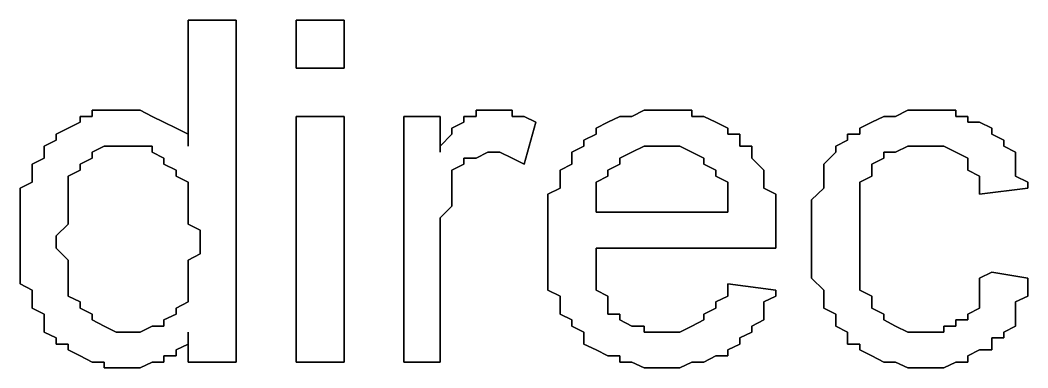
# Model space of a CAD drawing. Header units: metres. Extents: x 2.9 to 42.8, y 1.7 to 28.7.
# Drawn here: x 37.0734 to 37.3698, y 18.3339 to 18.4362 of the extents above; entities that cross this region are included whole.
import ezdxf

# ---------------------------------------------------------------- set-up
doc = ezdxf.new("R2010")
doc.units = ezdxf.units.M
doc.layers.add('GRIS', color=8, linetype='Continuous')

msp = doc.modelspace()

# ---------------------------------------------------------------- linework, layer by layer
at = {"layer": 'GRIS', "lineweight": -3}
for points in [[(37.1369, 18.4362), (37.1228, 18.4362), (37.1369, 18.4362)], [(37.1228, 18.4362), (37.1228, 18.3991), (37.1228, 18.4362)], [(37.1369, 18.3356), (37.1369, 18.4362), (37.1369, 18.3356)], [(37.1687, 18.4362), (37.1546, 18.4362), (37.1687, 18.4362)], [(37.1546, 18.4362), (37.1546, 18.4221), (37.1546, 18.4362)], [(37.1687, 18.4221), (37.1687, 18.4362), (37.1687, 18.4221)], [(37.1546, 18.4221), (37.1687, 18.4221), (37.1546, 18.4221)], [(37.0981, 18.4097), (37.0946, 18.4097), (37.0981, 18.4097)], [(37.0946, 18.4097), (37.0946, 18.4079), (37.0946, 18.4097)], [(37.1016, 18.4097), (37.0981, 18.4097), (37.1016, 18.4097)], [(37.1052, 18.4097), (37.1016, 18.4097), (37.1052, 18.4097)], [(37.1087, 18.4097), (37.1052, 18.4097), (37.1087, 18.4097)], [(37.1122, 18.4079), (37.1087, 18.4097), (37.1122, 18.4079)], [(37.211, 18.4097), (37.2075, 18.4097), (37.211, 18.4097)], [(37.2075, 18.4097), (37.2075, 18.4079), (37.2075, 18.4097)], [(37.2145, 18.4097), (37.211, 18.4097), (37.2145, 18.4097)], [(37.2181, 18.4097), (37.2145, 18.4097), (37.2181, 18.4097)], [(37.2181, 18.4079), (37.2181, 18.4097), (37.2181, 18.4079)], [(37.2569, 18.4097), (37.2533, 18.4079), (37.2569, 18.4097)], [(37.2604, 18.4097), (37.2569, 18.4097), (37.2604, 18.4097)], [(37.2639, 18.4097), (37.2604, 18.4097), (37.2639, 18.4097)], [(37.2674, 18.4097), (37.2639, 18.4097), (37.2674, 18.4097)], [(37.271, 18.4097), (37.2674, 18.4097), (37.271, 18.4097)], [(37.271, 18.4079), (37.271, 18.4097), (37.271, 18.4079)], [(37.3345, 18.4097), (37.3309, 18.4079), (37.3345, 18.4097)], [(37.338, 18.4097), (37.3345, 18.4097), (37.338, 18.4097)], [(37.3415, 18.4097), (37.338, 18.4097), (37.3415, 18.4097)], [(37.3451, 18.4097), (37.3415, 18.4097), (37.3451, 18.4097)], [(37.3486, 18.4097), (37.3451, 18.4097), (37.3486, 18.4097)], [(37.3486, 18.4079), (37.3486, 18.4097), (37.3486, 18.4079)], [(37.0946, 18.4079), (37.0911, 18.4079), (37.0946, 18.4079)], [(37.0911, 18.4079), (37.0911, 18.4062), (37.0911, 18.4079)], [(37.1157, 18.4062), (37.1122, 18.4079), (37.1157, 18.4062)], [(37.1687, 18.4079), (37.1546, 18.4079), (37.1687, 18.4079)], [(37.1546, 18.4079), (37.1546, 18.3356), (37.1546, 18.4079)], [(37.1687, 18.3356), (37.1687, 18.4079), (37.1687, 18.3356)], [(37.1969, 18.4079), (37.1863, 18.4079), (37.1969, 18.4079)], [(37.1863, 18.4079), (37.1863, 18.3356), (37.1863, 18.4079)], [(37.1969, 18.3974), (37.1969, 18.4079), (37.1969, 18.3974)], [(37.2075, 18.4079), (37.2039, 18.4079), (37.2075, 18.4079)], [(37.2039, 18.4079), (37.2039, 18.4062), (37.2039, 18.4079)], [(37.2216, 18.4079), (37.2181, 18.4079), (37.2216, 18.4079)], [(37.2251, 18.4062), (37.2216, 18.4079), (37.2251, 18.4062)], [(37.2498, 18.4079), (37.2463, 18.4062), (37.2498, 18.4079)], [(37.2533, 18.4079), (37.2498, 18.4079), (37.2533, 18.4079)], [(37.2745, 18.4079), (37.271, 18.4079), (37.2745, 18.4079)], [(37.278, 18.4062), (37.2745, 18.4079), (37.278, 18.4062)], [(37.3274, 18.4079), (37.3239, 18.4062), (37.3274, 18.4079)], [(37.3309, 18.4079), (37.3274, 18.4079), (37.3309, 18.4079)], [(37.3521, 18.4079), (37.3486, 18.4079), (37.3521, 18.4079)], [(37.3521, 18.4062), (37.3521, 18.4079), (37.3521, 18.4062)], [(37.0875, 18.4044), (37.084, 18.4027), (37.0875, 18.4044)], [(37.0911, 18.4062), (37.0875, 18.4044), (37.0911, 18.4062)], [(37.1193, 18.4044), (37.1157, 18.4062), (37.1193, 18.4044)], [(37.1228, 18.4027), (37.1193, 18.4044), (37.1228, 18.4027)], [(37.2039, 18.4062), (37.2004, 18.4044), (37.2039, 18.4062)], [(37.2004, 18.4044), (37.2004, 18.4027), (37.2004, 18.4044)], [(37.2216, 18.3938), (37.2251, 18.4062), (37.2216, 18.3938)], [(37.2463, 18.4062), (37.2428, 18.4044), (37.2463, 18.4062)], [(37.2428, 18.4044), (37.2428, 18.4027), (37.2428, 18.4044)], [(37.2816, 18.4044), (37.278, 18.4062), (37.2816, 18.4044)], [(37.2816, 18.4027), (37.2816, 18.4044), (37.2816, 18.4027)], [(37.3239, 18.4062), (37.3204, 18.4044), (37.3239, 18.4062)], [(37.3204, 18.4044), (37.3204, 18.4027), (37.3204, 18.4044)], [(37.3556, 18.4062), (37.3521, 18.4062), (37.3556, 18.4062)], [(37.3592, 18.4044), (37.3556, 18.4062), (37.3592, 18.4044)], [(37.3592, 18.4027), (37.3592, 18.4044), (37.3592, 18.4027)], [(37.084, 18.4009), (37.0805, 18.3991), (37.084, 18.4009)], [(37.084, 18.4027), (37.084, 18.4009), (37.084, 18.4027)], [(37.1228, 18.4009), (37.1228, 18.4027), (37.1228, 18.4009)], [(37.1228, 18.3991), (37.1228, 18.4009), (37.1228, 18.3991)], [(37.2004, 18.4027), (37.1969, 18.3991), (37.2004, 18.4027)], [(37.2428, 18.4027), (37.2392, 18.4009), (37.2428, 18.4027)], [(37.2392, 18.4009), (37.2392, 18.3991), (37.2392, 18.4009)], [(37.2851, 18.4027), (37.2816, 18.4027), (37.2851, 18.4027)], [(37.2851, 18.4009), (37.2851, 18.4027), (37.2851, 18.4009)], [(37.2851, 18.3991), (37.2851, 18.4009), (37.2851, 18.3991)], [(37.3168, 18.4009), (37.3133, 18.3991), (37.3168, 18.4009)], [(37.3204, 18.4027), (37.3168, 18.4027), (37.3204, 18.4027)], [(37.3168, 18.4027), (37.3168, 18.4009), (37.3168, 18.4027)], [(37.3627, 18.4009), (37.3592, 18.4027), (37.3627, 18.4009)], [(37.3627, 18.3991), (37.3627, 18.4009), (37.3627, 18.3991)], [(37.0805, 18.3991), (37.0805, 18.3974), (37.0805, 18.3991)], [(37.0946, 18.3974), (37.0981, 18.3991), (37.0946, 18.3974)], [(37.0981, 18.3991), (37.1016, 18.3991), (37.0981, 18.3991)], [(37.1016, 18.3991), (37.1052, 18.3991), (37.1016, 18.3991)], [(37.1052, 18.3991), (37.1087, 18.3991), (37.1052, 18.3991)], [(37.1087, 18.3991), (37.1122, 18.3991), (37.1087, 18.3991)], [(37.1122, 18.3991), (37.1122, 18.3974), (37.1122, 18.3991)], [(37.1969, 18.3991), (37.1969, 18.3974), (37.1969, 18.3991)], [(37.2392, 18.3991), (37.2357, 18.3974), (37.2392, 18.3991)], [(37.2533, 18.3974), (37.2569, 18.3991), (37.2533, 18.3974)], [(37.2569, 18.3991), (37.2604, 18.3991), (37.2569, 18.3991)], [(37.2604, 18.3991), (37.2639, 18.3991), (37.2604, 18.3991)], [(37.2639, 18.3991), (37.2674, 18.3991), (37.2639, 18.3991)], [(37.2674, 18.3991), (37.271, 18.3974), (37.2674, 18.3991)], [(37.2886, 18.3991), (37.2851, 18.3991), (37.2886, 18.3991)], [(37.2886, 18.3974), (37.2886, 18.3991), (37.2886, 18.3974)], [(37.3133, 18.3991), (37.3133, 18.3974), (37.3133, 18.3991)], [(37.3309, 18.3974), (37.3345, 18.3991), (37.3309, 18.3974)], [(37.3345, 18.3991), (37.338, 18.3991), (37.3345, 18.3991)], [(37.338, 18.3991), (37.3415, 18.3991), (37.338, 18.3991)], [(37.3415, 18.3991), (37.3451, 18.3991), (37.3415, 18.3991)], [(37.3451, 18.3991), (37.3486, 18.3974), (37.3451, 18.3991)], [(37.3662, 18.3974), (37.3627, 18.3991), (37.3662, 18.3974)], [(37.0805, 18.3956), (37.0769, 18.3938), (37.0805, 18.3956)], [(37.0805, 18.3974), (37.0805, 18.3956), (37.0805, 18.3974)], [(37.0911, 18.3938), (37.0946, 18.3956), (37.0911, 18.3938)], [(37.0946, 18.3956), (37.0946, 18.3974), (37.0946, 18.3956)], [(37.1122, 18.3974), (37.1157, 18.3956), (37.1122, 18.3974)], [(37.1157, 18.3956), (37.1157, 18.3938), (37.1157, 18.3956)], [(37.2039, 18.3938), (37.2039, 18.3956), (37.2039, 18.3938)], [(37.2039, 18.3956), (37.2075, 18.3956), (37.2039, 18.3956)], [(37.2075, 18.3956), (37.211, 18.3974), (37.2075, 18.3956)], [(37.211, 18.3974), (37.2145, 18.3974), (37.211, 18.3974)], [(37.2145, 18.3974), (37.2181, 18.3956), (37.2145, 18.3974)], [(37.2181, 18.3956), (37.2216, 18.3938), (37.2181, 18.3956)], [(37.2357, 18.3974), (37.2357, 18.3938), (37.2357, 18.3974)], [(37.2498, 18.3956), (37.2533, 18.3974), (37.2498, 18.3956)], [(37.2498, 18.3938), (37.2498, 18.3956), (37.2498, 18.3938)], [(37.271, 18.3974), (37.2745, 18.3956), (37.271, 18.3974)], [(37.2745, 18.3956), (37.2745, 18.3938), (37.2745, 18.3956)], [(37.2886, 18.3956), (37.2886, 18.3974), (37.2886, 18.3956)], [(37.2921, 18.3921), (37.2886, 18.3956), (37.2921, 18.3921)], [(37.3133, 18.3974), (37.3098, 18.3938), (37.3133, 18.3974)], [(37.3239, 18.3938), (37.3274, 18.3956), (37.3239, 18.3938)], [(37.3274, 18.3956), (37.3274, 18.3974), (37.3274, 18.3956)], [(37.3274, 18.3974), (37.3309, 18.3974), (37.3274, 18.3974)], [(37.3486, 18.3974), (37.3521, 18.3956), (37.3486, 18.3974)], [(37.3521, 18.3956), (37.3521, 18.3938), (37.3521, 18.3956)], [(37.3662, 18.3956), (37.3662, 18.3974), (37.3662, 18.3956)], [(37.3662, 18.3921), (37.3662, 18.3956), (37.3662, 18.3921)], [(37.0769, 18.3938), (37.0769, 18.3921), (37.0769, 18.3938)], [(37.0769, 18.3921), (37.0769, 18.3903), (37.0769, 18.3921)], [(37.0875, 18.3903), (37.0911, 18.3921), (37.0875, 18.3903)], [(37.0911, 18.3921), (37.0911, 18.3938), (37.0911, 18.3921)], [(37.1157, 18.3938), (37.1193, 18.3921), (37.1157, 18.3938)], [(37.1193, 18.3921), (37.1193, 18.3903), (37.1193, 18.3921)], [(37.2004, 18.3921), (37.2039, 18.3938), (37.2004, 18.3921)], [(37.2004, 18.3885), (37.2004, 18.3921), (37.2004, 18.3885)], [(37.2357, 18.3938), (37.2322, 18.3921), (37.2357, 18.3938)], [(37.2322, 18.3921), (37.2322, 18.3903), (37.2322, 18.3921)], [(37.2463, 18.3921), (37.2498, 18.3938), (37.2463, 18.3921)], [(37.2463, 18.3903), (37.2463, 18.3921), (37.2463, 18.3903)], [(37.2745, 18.3938), (37.278, 18.3921), (37.2745, 18.3938)], [(37.278, 18.3921), (37.278, 18.3903), (37.278, 18.3921)], [(37.2921, 18.3903), (37.2921, 18.3921), (37.2921, 18.3903)], [(37.3098, 18.3938), (37.3098, 18.3921), (37.3098, 18.3938)], [(37.3098, 18.3921), (37.3098, 18.3903), (37.3098, 18.3921)], [(37.3239, 18.3921), (37.3239, 18.3938), (37.3239, 18.3921)], [(37.3239, 18.3903), (37.3239, 18.3921), (37.3239, 18.3903)], [(37.3521, 18.3938), (37.3521, 18.3921), (37.3521, 18.3938)], [(37.3521, 18.3921), (37.3556, 18.3903), (37.3521, 18.3921)], [(37.3662, 18.3903), (37.3662, 18.3921), (37.3662, 18.3903)], [(37.0769, 18.3903), (37.0769, 18.3885), (37.0769, 18.3903)], [(37.0875, 18.3885), (37.0875, 18.3903), (37.0875, 18.3885)], [(37.1193, 18.3903), (37.1228, 18.3885), (37.1193, 18.3903)], [(37.2322, 18.3903), (37.2322, 18.3885), (37.2322, 18.3903)], [(37.2428, 18.3885), (37.2463, 18.3903), (37.2428, 18.3885)], [(37.278, 18.3903), (37.2816, 18.3885), (37.278, 18.3903)], [(37.2921, 18.3885), (37.2921, 18.3903), (37.2921, 18.3885)], [(37.3098, 18.3903), (37.3098, 18.3885), (37.3098, 18.3903)], [(37.3204, 18.3885), (37.3239, 18.3903), (37.3204, 18.3885)], [(37.3556, 18.3903), (37.3556, 18.3868), (37.3556, 18.3903)], [(37.3698, 18.3885), (37.3662, 18.3903), (37.3698, 18.3885)], [(37.0769, 18.3885), (37.0734, 18.3868), (37.0769, 18.3885)], [(37.0734, 18.3868), (37.0734, 18.3833), (37.0734, 18.3868)], [(37.0875, 18.385), (37.0875, 18.3885), (37.0875, 18.385)], [(37.1228, 18.3885), (37.1228, 18.3868), (37.1228, 18.3885)], [(37.1228, 18.3868), (37.1228, 18.3833), (37.1228, 18.3868)], [(37.2004, 18.385), (37.2004, 18.3885), (37.2004, 18.385)], [(37.2322, 18.3868), (37.2286, 18.385), (37.2322, 18.3868)], [(37.2322, 18.3885), (37.2322, 18.3868), (37.2322, 18.3885)], [(37.2428, 18.3868), (37.2428, 18.3885), (37.2428, 18.3868)], [(37.2428, 18.385), (37.2428, 18.3868), (37.2428, 18.385)], [(37.2816, 18.3885), (37.2816, 18.3868), (37.2816, 18.3885)], [(37.2816, 18.3868), (37.2816, 18.385), (37.2816, 18.3868)], [(37.2921, 18.3868), (37.2921, 18.3885), (37.2921, 18.3868)], [(37.2957, 18.385), (37.2921, 18.3868), (37.2957, 18.385)], [(37.3098, 18.3868), (37.3062, 18.3833), (37.3098, 18.3868)], [(37.3098, 18.3885), (37.3098, 18.3868), (37.3098, 18.3885)], [(37.3204, 18.3868), (37.3204, 18.3885), (37.3204, 18.3868)], [(37.3204, 18.3833), (37.3204, 18.3868), (37.3204, 18.3833)], [(37.3556, 18.3868), (37.3556, 18.385), (37.3556, 18.3868)], [(37.3556, 18.385), (37.3698, 18.3868), (37.3556, 18.385)], [(37.3698, 18.3868), (37.3698, 18.3885), (37.3698, 18.3868)], [(37.0734, 18.3833), (37.0734, 18.3815), (37.0734, 18.3833)], [(37.0875, 18.3833), (37.0875, 18.385), (37.0875, 18.3833)], [(37.0875, 18.3815), (37.0875, 18.3833), (37.0875, 18.3815)], [(37.1228, 18.3833), (37.1228, 18.3815), (37.1228, 18.3833)], [(37.2004, 18.3833), (37.2004, 18.385), (37.2004, 18.3833)], [(37.2004, 18.3815), (37.2004, 18.3833), (37.2004, 18.3815)], [(37.2286, 18.385), (37.2286, 18.3815), (37.2286, 18.385)], [(37.2428, 18.3815), (37.2428, 18.385), (37.2428, 18.3815)], [(37.2816, 18.385), (37.2816, 18.3815), (37.2816, 18.385)], [(37.2957, 18.3815), (37.2957, 18.385), (37.2957, 18.3815)], [(37.3062, 18.3833), (37.3062, 18.3815), (37.3062, 18.3833)], [(37.3204, 18.3815), (37.3204, 18.3833), (37.3204, 18.3815)], [(37.0734, 18.3815), (37.0734, 18.3797), (37.0734, 18.3815)], [(37.0875, 18.378), (37.0875, 18.3815), (37.0875, 18.378)], [(37.1228, 18.3815), (37.1228, 18.3797), (37.1228, 18.3815)], [(37.1969, 18.378), (37.2004, 18.3815), (37.1969, 18.378)], [(37.2286, 18.3815), (37.2286, 18.3797), (37.2286, 18.3815)], [(37.2428, 18.3797), (37.2428, 18.3815), (37.2428, 18.3797)], [(37.2816, 18.3815), (37.2816, 18.3797), (37.2816, 18.3815)], [(37.2957, 18.3797), (37.2957, 18.3815), (37.2957, 18.3797)], [(37.3062, 18.3815), (37.3062, 18.3797), (37.3062, 18.3815)], [(37.3204, 18.378), (37.3204, 18.3815), (37.3204, 18.378)], [(37.0734, 18.3797), (37.0734, 18.3762), (37.0734, 18.3797)], [(37.0875, 18.3762), (37.0875, 18.378), (37.0875, 18.3762)], [(37.1228, 18.3797), (37.1228, 18.3762), (37.1228, 18.3797)], [(37.1969, 18.3762), (37.1969, 18.378), (37.1969, 18.3762)], [(37.2286, 18.3797), (37.2286, 18.3762), (37.2286, 18.3797)], [(37.2816, 18.3797), (37.2428, 18.3797), (37.2816, 18.3797)], [(37.2957, 18.3762), (37.2957, 18.3797), (37.2957, 18.3762)], [(37.3062, 18.3797), (37.3062, 18.3762), (37.3062, 18.3797)], [(37.3204, 18.3762), (37.3204, 18.378), (37.3204, 18.3762)], [(37.0734, 18.3762), (37.0734, 18.3744), (37.0734, 18.3762)], [(37.0734, 18.3744), (37.0734, 18.3727), (37.0734, 18.3744)], [(37.084, 18.3727), (37.0875, 18.3762), (37.084, 18.3727)], [(37.1228, 18.3762), (37.1263, 18.3744), (37.1228, 18.3762)], [(37.1263, 18.3744), (37.1263, 18.3709), (37.1263, 18.3744)], [(37.1969, 18.3744), (37.1969, 18.3762), (37.1969, 18.3744)], [(37.1969, 18.3356), (37.1969, 18.3744), (37.1969, 18.3356)], [(37.2286, 18.3762), (37.2286, 18.3744), (37.2286, 18.3762)], [(37.2286, 18.3744), (37.2286, 18.3709), (37.2286, 18.3744)], [(37.2957, 18.3744), (37.2957, 18.3762), (37.2957, 18.3744)], [(37.2957, 18.3727), (37.2957, 18.3744), (37.2957, 18.3727)], [(37.3062, 18.3762), (37.3062, 18.3744), (37.3062, 18.3762)], [(37.3062, 18.3744), (37.3062, 18.3709), (37.3062, 18.3744)], [(37.3204, 18.3727), (37.3204, 18.3762), (37.3204, 18.3727)], [(37.0734, 18.3727), (37.0734, 18.3709), (37.0734, 18.3727)], [(37.0734, 18.3709), (37.0734, 18.3674), (37.0734, 18.3709)], [(37.084, 18.3691), (37.084, 18.3727), (37.084, 18.3691)], [(37.1263, 18.3709), (37.1263, 18.3674), (37.1263, 18.3709)], [(37.2286, 18.3709), (37.2286, 18.3691), (37.2286, 18.3709)], [(37.2957, 18.3691), (37.2957, 18.3727), (37.2957, 18.3691)], [(37.3062, 18.3709), (37.3062, 18.3691), (37.3062, 18.3709)], [(37.3204, 18.3691), (37.3204, 18.3727), (37.3204, 18.3691)], [(37.0875, 18.3656), (37.084, 18.3691), (37.0875, 18.3656)], [(37.2286, 18.3691), (37.2286, 18.3674), (37.2286, 18.3691)], [(37.2428, 18.3656), (37.2428, 18.3691), (37.2428, 18.3656)], [(37.2428, 18.3691), (37.2957, 18.3691), (37.2428, 18.3691)], [(37.3062, 18.3691), (37.3062, 18.3674), (37.3062, 18.3691)], [(37.3204, 18.3656), (37.3204, 18.3691), (37.3204, 18.3656)], [(37.0734, 18.3674), (37.0734, 18.3656), (37.0734, 18.3674)], [(37.0734, 18.3656), (37.0734, 18.3638), (37.0734, 18.3656)], [(37.0875, 18.3638), (37.0875, 18.3656), (37.0875, 18.3638)], [(37.1263, 18.3674), (37.1228, 18.3656), (37.1263, 18.3674)], [(37.1228, 18.3656), (37.1228, 18.3621), (37.1228, 18.3656)], [(37.2286, 18.3674), (37.2286, 18.3638), (37.2286, 18.3674)], [(37.2428, 18.3638), (37.2428, 18.3656), (37.2428, 18.3638)], [(37.3062, 18.3674), (37.3062, 18.3638), (37.3062, 18.3674)], [(37.3204, 18.3638), (37.3204, 18.3656), (37.3204, 18.3638)], [(37.0734, 18.3638), (37.0734, 18.3603), (37.0734, 18.3638)], [(37.0875, 18.3603), (37.0875, 18.3638), (37.0875, 18.3603)], [(37.1228, 18.3621), (37.1228, 18.3603), (37.1228, 18.3621)], [(37.2286, 18.3638), (37.2286, 18.3621), (37.2286, 18.3638)], [(37.2286, 18.3621), (37.2286, 18.3603), (37.2286, 18.3621)], [(37.2428, 18.3603), (37.2428, 18.3638), (37.2428, 18.3603)], [(37.3062, 18.3638), (37.3062, 18.3621), (37.3062, 18.3638)], [(37.3062, 18.3621), (37.3062, 18.3603), (37.3062, 18.3621)], [(37.3204, 18.3603), (37.3204, 18.3638), (37.3204, 18.3603)], [(37.3592, 18.3621), (37.3556, 18.3603), (37.3592, 18.3621)], [(37.3698, 18.3603), (37.3592, 18.3621), (37.3698, 18.3603)], [(37.0734, 18.3603), (37.0734, 18.3586), (37.0734, 18.3603)], [(37.0875, 18.3586), (37.0875, 18.3603), (37.0875, 18.3586)], [(37.1228, 18.3603), (37.1228, 18.3586), (37.1228, 18.3603)], [(37.2286, 18.3603), (37.2286, 18.3568), (37.2286, 18.3603)], [(37.2428, 18.3586), (37.2428, 18.3603), (37.2428, 18.3586)], [(37.3062, 18.3603), (37.3098, 18.3568), (37.3062, 18.3603)], [(37.3204, 18.3586), (37.3204, 18.3603), (37.3204, 18.3586)], [(37.3556, 18.3603), (37.3556, 18.3586), (37.3556, 18.3603)], [(37.3698, 18.3586), (37.3698, 18.3603), (37.3698, 18.3586)], [(37.0734, 18.3586), (37.0769, 18.3568), (37.0734, 18.3586)], [(37.0769, 18.3568), (37.0769, 18.355), (37.0769, 18.3568)], [(37.0875, 18.3568), (37.0875, 18.3586), (37.0875, 18.3568)], [(37.0875, 18.355), (37.0875, 18.3568), (37.0875, 18.355)], [(37.1228, 18.3586), (37.1228, 18.3568), (37.1228, 18.3586)], [(37.1228, 18.3568), (37.1228, 18.3533), (37.1228, 18.3568)], [(37.2286, 18.3568), (37.2322, 18.355), (37.2286, 18.3568)], [(37.2428, 18.3568), (37.2428, 18.3586), (37.2428, 18.3568)], [(37.2463, 18.355), (37.2428, 18.3568), (37.2463, 18.355)], [(37.2816, 18.3586), (37.2816, 18.3568), (37.2816, 18.3586)], [(37.2957, 18.3568), (37.2816, 18.3586), (37.2957, 18.3568)], [(37.2816, 18.3568), (37.2816, 18.355), (37.2816, 18.3568)], [(37.2957, 18.355), (37.2957, 18.3568), (37.2957, 18.355)], [(37.3098, 18.3568), (37.3098, 18.355), (37.3098, 18.3568)], [(37.3204, 18.3568), (37.3204, 18.3586), (37.3204, 18.3568)], [(37.3239, 18.355), (37.3204, 18.3568), (37.3239, 18.355)], [(37.3556, 18.3586), (37.3556, 18.3568), (37.3556, 18.3586)], [(37.3556, 18.3568), (37.3556, 18.3533), (37.3556, 18.3568)], [(37.3698, 18.355), (37.3698, 18.3586), (37.3698, 18.355)], [(37.0769, 18.355), (37.0769, 18.3515), (37.0769, 18.355)], [(37.0911, 18.3533), (37.0875, 18.355), (37.0911, 18.3533)], [(37.0911, 18.3515), (37.0911, 18.3533), (37.0911, 18.3515)], [(37.1228, 18.3533), (37.1193, 18.3515), (37.1228, 18.3533)], [(37.2322, 18.355), (37.2322, 18.3533), (37.2322, 18.355)], [(37.2322, 18.3533), (37.2322, 18.3515), (37.2322, 18.3533)], [(37.2463, 18.3533), (37.2463, 18.355), (37.2463, 18.3533)], [(37.2463, 18.3515), (37.2463, 18.3533), (37.2463, 18.3515)], [(37.2816, 18.355), (37.278, 18.3533), (37.2816, 18.355)], [(37.278, 18.3533), (37.278, 18.3515), (37.278, 18.3533)], [(37.2921, 18.3533), (37.2957, 18.355), (37.2921, 18.3533)], [(37.2921, 18.3497), (37.2921, 18.3533), (37.2921, 18.3497)], [(37.3098, 18.355), (37.3098, 18.3533), (37.3098, 18.355)], [(37.3098, 18.3533), (37.3098, 18.3515), (37.3098, 18.3533)], [(37.3239, 18.3533), (37.3239, 18.355), (37.3239, 18.3533)], [(37.3239, 18.3515), (37.3239, 18.3533), (37.3239, 18.3515)], [(37.3556, 18.3533), (37.3556, 18.3515), (37.3556, 18.3533)], [(37.3662, 18.3533), (37.3698, 18.355), (37.3662, 18.3533)], [(37.3662, 18.3515), (37.3662, 18.3533), (37.3662, 18.3515)], [(37.0769, 18.3515), (37.0805, 18.3497), (37.0769, 18.3515)], [(37.0946, 18.3497), (37.0911, 18.3515), (37.0946, 18.3497)], [(37.1193, 18.3515), (37.1193, 18.3497), (37.1193, 18.3515)], [(37.2322, 18.3515), (37.2322, 18.3497), (37.2322, 18.3515)], [(37.2463, 18.3497), (37.2463, 18.3515), (37.2463, 18.3497)], [(37.278, 18.3515), (37.2745, 18.3497), (37.278, 18.3515)], [(37.3098, 18.3515), (37.3133, 18.3497), (37.3098, 18.3515)], [(37.3274, 18.3497), (37.3239, 18.3515), (37.3274, 18.3497)], [(37.3556, 18.3515), (37.3521, 18.3497), (37.3556, 18.3515)], [(37.3662, 18.3497), (37.3662, 18.3515), (37.3662, 18.3497)], [(37.0805, 18.3497), (37.0805, 18.3462), (37.0805, 18.3497)], [(37.0946, 18.348), (37.0946, 18.3497), (37.0946, 18.348)], [(37.0981, 18.3462), (37.0946, 18.348), (37.0981, 18.3462)], [(37.1193, 18.3497), (37.1157, 18.348), (37.1193, 18.3497)], [(37.1157, 18.348), (37.1157, 18.3462), (37.1157, 18.348)], [(37.2322, 18.3497), (37.2357, 18.348), (37.2322, 18.3497)], [(37.2357, 18.348), (37.2357, 18.3462), (37.2357, 18.348)], [(37.2498, 18.3497), (37.2463, 18.3497), (37.2498, 18.3497)], [(37.2498, 18.348), (37.2498, 18.3497), (37.2498, 18.348)], [(37.2533, 18.3462), (37.2498, 18.348), (37.2533, 18.3462)], [(37.2745, 18.348), (37.271, 18.3462), (37.2745, 18.348)], [(37.2745, 18.3497), (37.2745, 18.348), (37.2745, 18.3497)], [(37.2886, 18.3462), (37.2921, 18.348), (37.2886, 18.3462)], [(37.2921, 18.348), (37.2921, 18.3497), (37.2921, 18.348)], [(37.3133, 18.3497), (37.3133, 18.348), (37.3133, 18.3497)], [(37.3133, 18.348), (37.3133, 18.3462), (37.3133, 18.348)], [(37.3274, 18.348), (37.3274, 18.3497), (37.3274, 18.348)], [(37.3309, 18.3462), (37.3274, 18.348), (37.3309, 18.3462)], [(37.3521, 18.348), (37.3486, 18.348), (37.3521, 18.348)], [(37.3486, 18.348), (37.3486, 18.3462), (37.3486, 18.348)], [(37.3521, 18.3497), (37.3521, 18.348), (37.3521, 18.3497)], [(37.3662, 18.3462), (37.3662, 18.3497), (37.3662, 18.3462)], [(37.0805, 18.3462), (37.0805, 18.3444), (37.0805, 18.3462)], [(37.0805, 18.3444), (37.084, 18.3427), (37.0805, 18.3444)], [(37.1016, 18.3444), (37.0981, 18.3462), (37.1016, 18.3444)], [(37.1052, 18.3444), (37.1016, 18.3444), (37.1052, 18.3444)], [(37.1087, 18.3444), (37.1052, 18.3444), (37.1087, 18.3444)], [(37.1122, 18.3462), (37.1087, 18.3444), (37.1122, 18.3462)], [(37.1157, 18.3462), (37.1122, 18.3462), (37.1157, 18.3462)], [(37.1228, 18.3427), (37.1228, 18.3444), (37.1228, 18.3427)], [(37.1228, 18.3444), (37.1228, 18.3356), (37.1228, 18.3444)], [(37.2357, 18.3462), (37.2392, 18.3444), (37.2357, 18.3462)], [(37.2392, 18.3444), (37.2392, 18.3427), (37.2392, 18.3444)], [(37.2569, 18.3462), (37.2533, 18.3462), (37.2569, 18.3462)], [(37.2569, 18.3444), (37.2569, 18.3462), (37.2569, 18.3444)], [(37.2604, 18.3444), (37.2569, 18.3444), (37.2604, 18.3444)], [(37.2639, 18.3444), (37.2604, 18.3444), (37.2639, 18.3444)], [(37.2674, 18.3444), (37.2639, 18.3444), (37.2674, 18.3444)], [(37.271, 18.3462), (37.2674, 18.3444), (37.271, 18.3462)], [(37.2851, 18.3427), (37.2886, 18.3444), (37.2851, 18.3427)], [(37.2886, 18.3444), (37.2886, 18.3462), (37.2886, 18.3444)], [(37.3133, 18.3462), (37.3168, 18.3444), (37.3133, 18.3462)], [(37.3168, 18.3444), (37.3168, 18.3427), (37.3168, 18.3444)], [(37.3345, 18.3444), (37.3309, 18.3462), (37.3345, 18.3444)], [(37.338, 18.3444), (37.3345, 18.3444), (37.338, 18.3444)], [(37.3415, 18.3444), (37.338, 18.3444), (37.3415, 18.3444)], [(37.3451, 18.3444), (37.3415, 18.3444), (37.3451, 18.3444)], [(37.3486, 18.3462), (37.3451, 18.3462), (37.3486, 18.3462)], [(37.3451, 18.3462), (37.3451, 18.3444), (37.3451, 18.3462)], [(37.3627, 18.3444), (37.3662, 18.3462), (37.3627, 18.3444)], [(37.3627, 18.3427), (37.3627, 18.3444), (37.3627, 18.3427)], [(37.084, 18.3427), (37.084, 18.3409), (37.084, 18.3427)], [(37.1228, 18.3409), (37.1228, 18.3427), (37.1228, 18.3409)], [(37.2392, 18.3427), (37.2392, 18.3409), (37.2392, 18.3427)], [(37.2851, 18.3409), (37.2851, 18.3427), (37.2851, 18.3409)], [(37.3168, 18.3427), (37.3168, 18.3409), (37.3168, 18.3427)], [(37.3592, 18.3409), (37.3592, 18.3427), (37.3592, 18.3409)], [(37.3592, 18.3427), (37.3627, 18.3427), (37.3592, 18.3427)], [(37.084, 18.3409), (37.0875, 18.3409), (37.084, 18.3409)], [(37.0875, 18.3409), (37.0875, 18.3392), (37.0875, 18.3409)], [(37.0875, 18.3392), (37.0911, 18.3374), (37.0875, 18.3392)], [(37.1193, 18.3392), (37.1228, 18.3409), (37.1193, 18.3392)], [(37.1193, 18.3374), (37.1193, 18.3392), (37.1193, 18.3374)], [(37.2392, 18.3409), (37.2428, 18.3392), (37.2392, 18.3409)], [(37.2428, 18.3392), (37.2463, 18.3374), (37.2428, 18.3392)], [(37.2816, 18.3392), (37.2851, 18.3409), (37.2816, 18.3392)], [(37.2816, 18.3374), (37.2816, 18.3392), (37.2816, 18.3374)], [(37.3168, 18.3409), (37.3204, 18.3409), (37.3168, 18.3409)], [(37.3204, 18.3409), (37.3204, 18.3392), (37.3204, 18.3409)], [(37.3204, 18.3392), (37.3239, 18.3374), (37.3204, 18.3392)], [(37.3521, 18.3374), (37.3556, 18.3392), (37.3521, 18.3374)], [(37.3556, 18.3392), (37.3592, 18.3392), (37.3556, 18.3392)], [(37.3592, 18.3392), (37.3592, 18.3409), (37.3592, 18.3392)], [(37.0911, 18.3374), (37.0946, 18.3356), (37.0911, 18.3374)], [(37.0946, 18.3356), (37.0981, 18.3356), (37.0946, 18.3356)], [(37.0981, 18.3356), (37.0981, 18.3339), (37.0981, 18.3356)], [(37.1087, 18.3339), (37.1122, 18.3356), (37.1087, 18.3339)], [(37.1122, 18.3356), (37.1157, 18.3356), (37.1122, 18.3356)], [(37.1157, 18.3356), (37.1157, 18.3374), (37.1157, 18.3356)], [(37.1157, 18.3374), (37.1193, 18.3374), (37.1157, 18.3374)], [(37.1228, 18.3356), (37.1369, 18.3356), (37.1228, 18.3356)], [(37.1546, 18.3356), (37.1687, 18.3356), (37.1546, 18.3356)], [(37.1863, 18.3356), (37.1969, 18.3356), (37.1863, 18.3356)], [(37.2463, 18.3374), (37.2498, 18.3374), (37.2463, 18.3374)], [(37.2498, 18.3374), (37.2498, 18.3356), (37.2498, 18.3374)], [(37.2498, 18.3356), (37.2533, 18.3356), (37.2498, 18.3356)], [(37.2533, 18.3356), (37.2569, 18.3339), (37.2533, 18.3356)], [(37.2674, 18.3339), (37.271, 18.3356), (37.2674, 18.3339)], [(37.271, 18.3356), (37.2745, 18.3356), (37.271, 18.3356)], [(37.2745, 18.3356), (37.278, 18.3374), (37.2745, 18.3356)], [(37.278, 18.3374), (37.2816, 18.3374), (37.278, 18.3374)], [(37.3239, 18.3374), (37.3274, 18.3356), (37.3239, 18.3374)], [(37.3274, 18.3356), (37.3309, 18.3356), (37.3274, 18.3356)], [(37.3309, 18.3356), (37.3345, 18.3339), (37.3309, 18.3356)], [(37.3451, 18.3339), (37.3486, 18.3356), (37.3451, 18.3339)], [(37.3486, 18.3356), (37.3521, 18.3356), (37.3486, 18.3356)], [(37.3521, 18.3356), (37.3521, 18.3374), (37.3521, 18.3356)], [(37.0981, 18.3339), (37.1016, 18.3339), (37.0981, 18.3339)], [(37.1016, 18.3339), (37.1052, 18.3339), (37.1016, 18.3339)], [(37.1052, 18.3339), (37.1087, 18.3339), (37.1052, 18.3339)], [(37.2569, 18.3339), (37.2604, 18.3339), (37.2569, 18.3339)], [(37.2604, 18.3339), (37.2639, 18.3339), (37.2604, 18.3339)], [(37.2639, 18.3339), (37.2674, 18.3339), (37.2639, 18.3339)], [(37.3345, 18.3339), (37.338, 18.3339), (37.3345, 18.3339)], [(37.338, 18.3339), (37.3415, 18.3339), (37.338, 18.3339)], [(37.3415, 18.3339), (37.3451, 18.3339), (37.3415, 18.3339)]]:
    msp.add_lwpolyline(points, dxfattribs=at)

doc.saveas('drawing.dxf')
